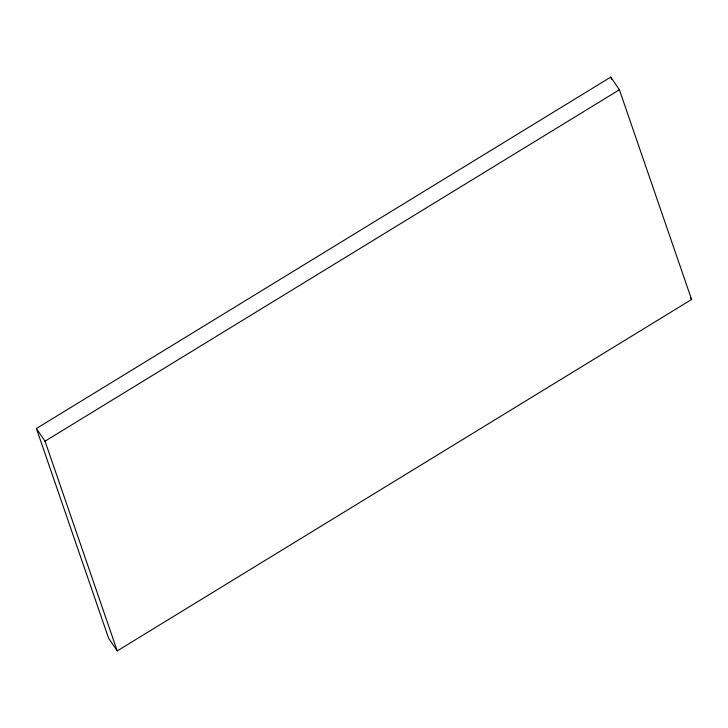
<?xml version="1.0" encoding="UTF-8"?>
<svg xmlns="http://www.w3.org/2000/svg" width="728" height="728" viewBox="0 0 728 728"><rect width="100%" height="100%" fill="white"/><g stroke="black" fill="none" stroke-linecap="round" stroke-linejoin="round"><path stroke-width="1.09" d="M36.4 428.519L610.765 77.104L619.391 89.772L691.6 299.481L117.235 650.896L108.608 638.229L36.4 428.519L45.027 441.186L117.235 650.896M45.027 441.186L619.391 89.772M690.371 297.67L691.6 299.481M610.765 77.104L611.502 79.261"/></g></svg>
